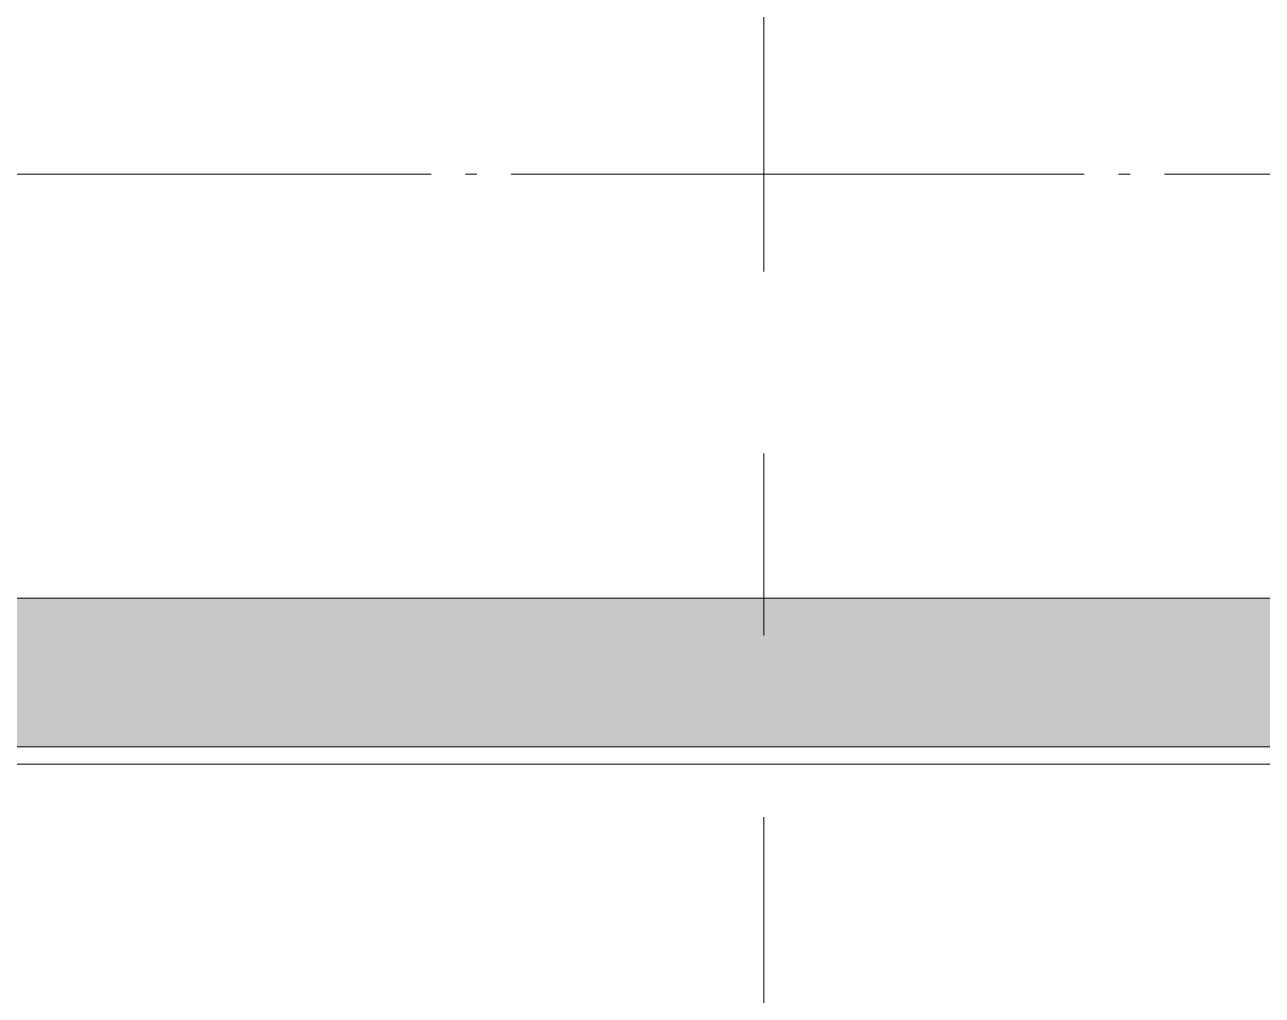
# Model space of a CAD drawing. Header units: metres. Extents: x -201 to 705, y -63 to 42.
# Drawn here: x -161.45 to -150.65, y -24.17 to -15.7 of the extents above; entities that cross this region are included whole.
import ezdxf

# ---------------------------------------------------------------- set-up
doc = ezdxf.new("R2010")
doc.units = ezdxf.units.M
doc.linetypes.add('Grid Line', pattern=[11.1125, 6.35, -1.5875, 1.5875, -1.5875])
doc.linetypes.add('HAT AKSI', pattern=[5.6, 5, -0.3, 0, -0.3])
for name, color, linetype, lineweight in [('A-----NPP', 7, 'Continuous', 9), ('A_GRID', 7, 'Continuous', 9), ('A_HATCH', 7, 'Continuous', 9), ('A_WALL', 7, 'Continuous', 9)]:
    doc.layers.add(name, color=color, linetype=linetype, lineweight=lineweight)

# ---------------------------------------------------------------- blocks, each defined once
blk = doc.blocks.new('IC-TKN-M7-S22-000-10-A1-32-K-T-6C-200_rvt-1-_1_13_4_13_ PERON KATI _FFL__ANAHTAR PLAN')
at = {"layer": 'A_HATCH', "true_color": 0x787878}
h = blk.add_hatch(dxfattribs=at)
h.set_pattern_fill('FP_3', color=8, style=0, pattern_type=2)
h.set_pattern_definition([(45, (0, 0), (-0.442274, 0.442274), []), (45, (0.4423, 0), (-0.442274, 0.442274), [0.31274, -0.15637])])
h.paths.add_polyline_path([(-126.796, -22), (-125.85, -22), (-125.85, -20.7), (-185.2, -20.7), (-185.2, -22), (-133.16, -22)])
at = {"layer": 'A-----NPP'}
blk.add_line((-186.55, -22.15), (-125.751, -22.15), dxfattribs=at)
at = {"layer": 'A_WALL', "lineweight": 18}
for p, q in [((-125.85, -20.7), (-185.2, -20.7)), ((-185.2, -22), (-125.85, -22))]:
    blk.add_line(p, q, dxfattribs=at)

msp = doc.modelspace()

# ---------------------------------------------------------------- linework, layer by layer
at = {"layer": 'A_GRID', "color": 253, "linetype": 'Grid Line', "true_color": 0xaaaaaa}
for p, q in [((-155, -28.963), (-155, 13.652)), ((30.197, -20.7), (-195.689, -20.7))]:
    msp.add_line(p, q, dxfattribs=at)
at = {"layer": 'A_GRID', "color": 21, "linetype": 'HAT AKSI', "true_color": 0xffaaaa}
msp.add_line((30.197, -17), (-195.689, -17), dxfattribs=at)

# ---------------------------------------------------------------- block references
at = {"lineweight": 5}
msp.add_blockref('IC-TKN-M7-S22-000-10-A1-32-K-T-6C-200_rvt-1-_1_13_4_13_ PERON KATI _FFL__ANAHTAR PLAN', (0, 0), dxfattribs=at)

doc.saveas('drawing.dxf')
